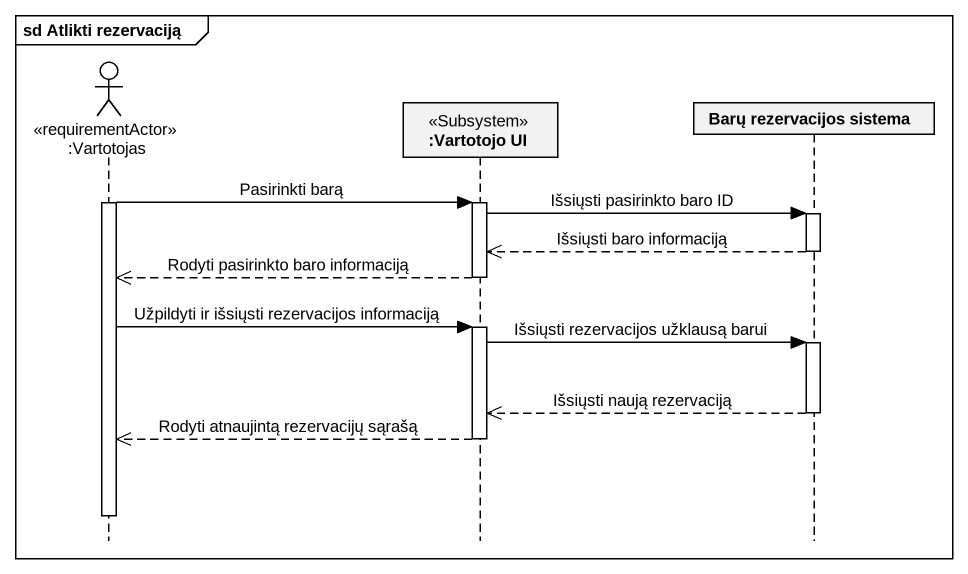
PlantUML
@startuml
mainframe sd Atlikti rezervaciją
hide footbox
actor ":Vartotojas" as Vartotojas <<requirementActor>>
participant ":Vartotojo UI" as Vartotojo_UI <<Subsystem>>
participant "Barų rezervacijos sistema" as Barų_rezervacijos_sistema

activate Vartotojas
Vartotojas -> Vartotojo_UI : Pasirinkti barą
activate Vartotojo_UI
Vartotojo_UI -> Barų_rezervacijos_sistema : Išsiųsti pasirinkto baro ID
activate Barų_rezervacijos_sistema
Barų_rezervacijos_sistema -->> Vartotojo_UI : Išsiųsti baro informaciją
deactivate Barų_rezervacijos_sistema
Vartotojo_UI -->> Vartotojas : Rodyti pasirinkto baro informaciją
deactivate Vartotojo_UI
Vartotojas -> Vartotojo_UI : Užpildyti ir išsiųsti rezervacijos informaciją
activate Vartotojo_UI
Vartotojo_UI -> Barų_rezervacijos_sistema : Išsiųsti rezervacijos užklausą barui
activate Barų_rezervacijos_sistema
Barų_rezervacijos_sistema -->> Vartotojo_UI : Išsiųsti naują rezervaciją
deactivate Barų_rezervacijos_sistema
Vartotojo_UI -->> Vartotojas : Rodyti atnaujintą rezervacijų sąrašą
deactivate Vartotojo_UI
deactivate Vartotojas
@enduml
